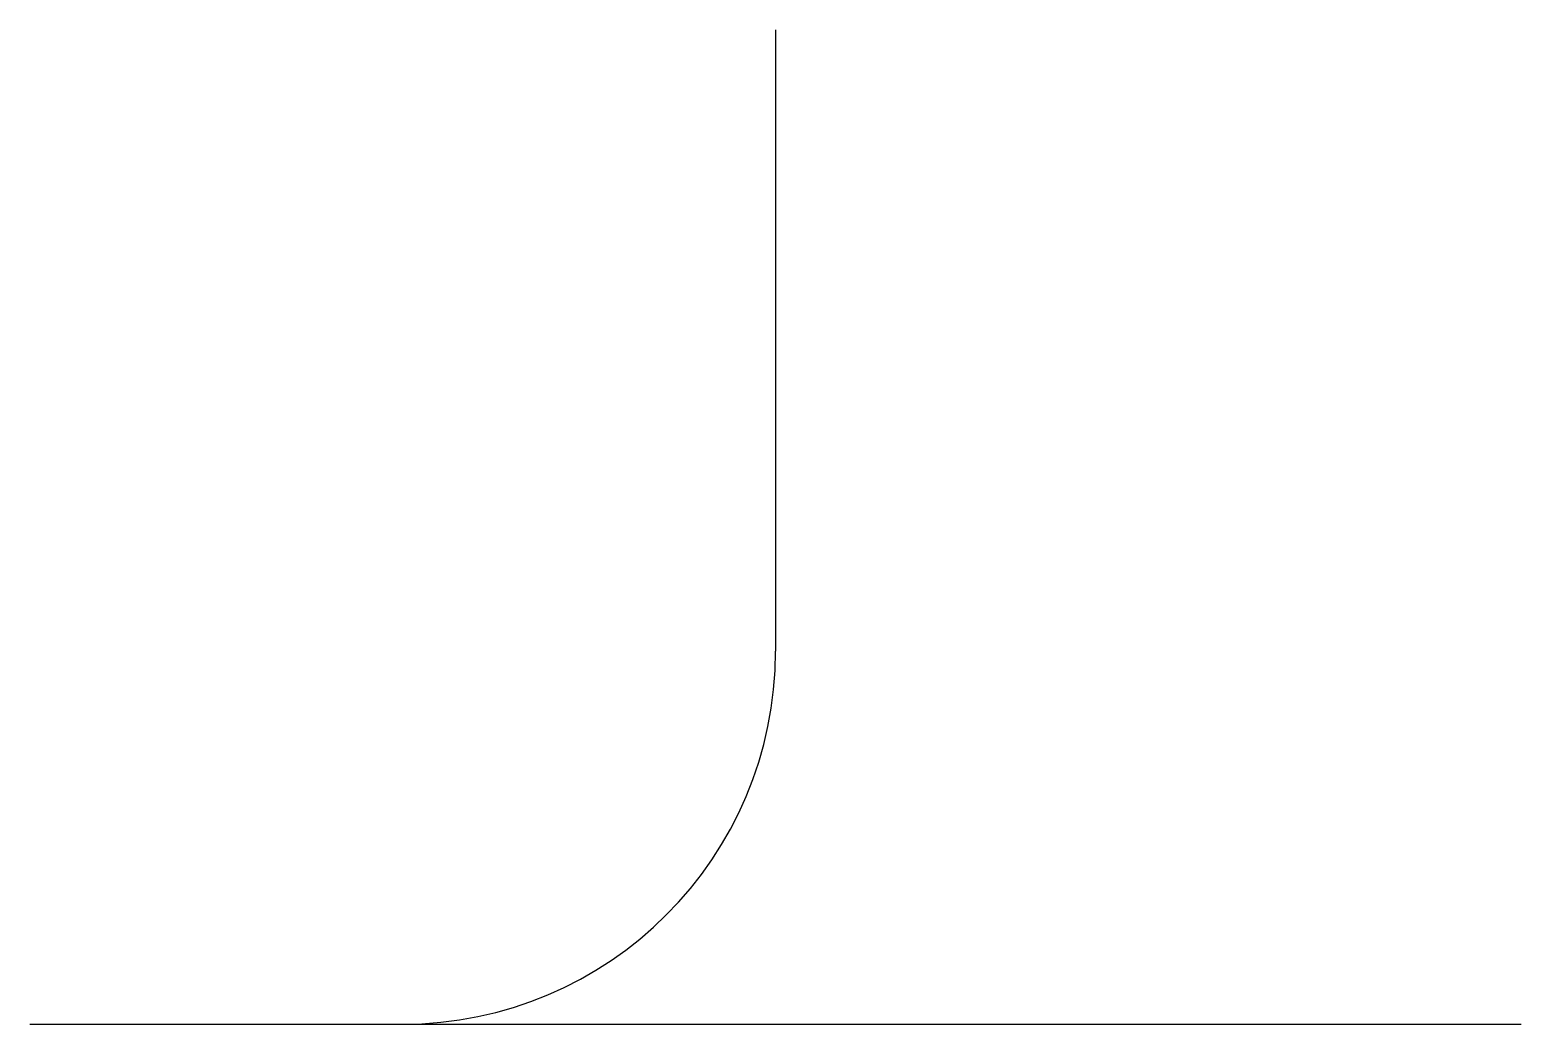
# Model space of a CAD drawing. Header units: millimetres. Extents: x -150 to 150, y 0 to 200.
import ezdxf

# ---------------------------------------------------------------- set-up
doc = ezdxf.new("R2010")
doc.units = ezdxf.units.MM

msp = doc.modelspace()

# ---------------------------------------------------------------- linework, layer by layer
at = {"color": 0, "linetype": 'ByBlock', "lineweight": -2}
for p, q in [((0, 200), (0, 75)), ((-150, 0), (150, 0))]:
    msp.add_line(p, q, dxfattribs=at)
msp.add_arc((-75, 75), 75, 270, 0, dxfattribs=at)

doc.saveas('drawing.dxf')
